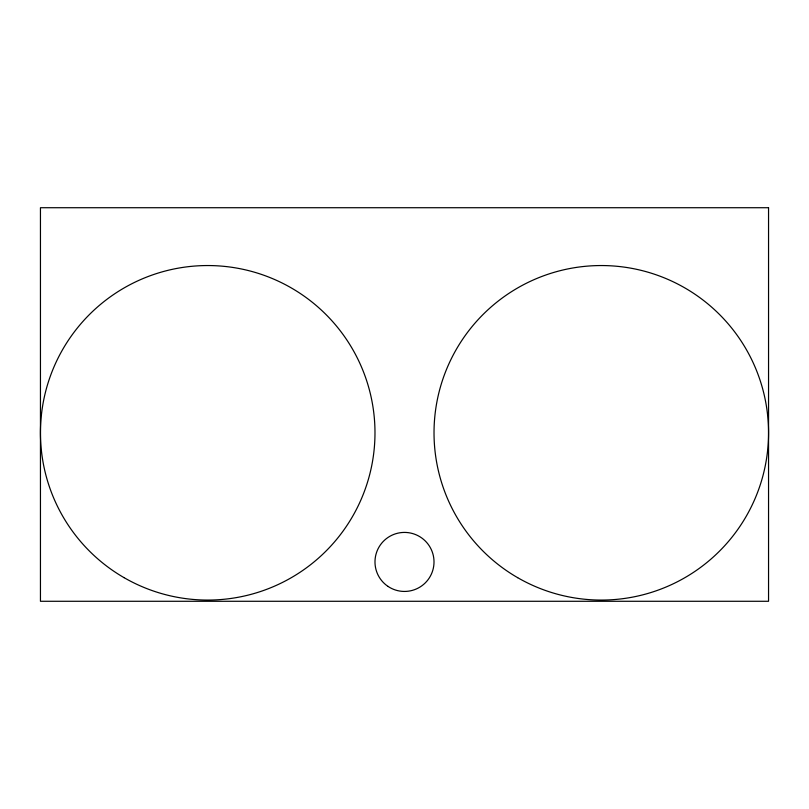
<?xml version="1.0" encoding="UTF-8"?>
<svg xmlns="http://www.w3.org/2000/svg" width="809" height="809" viewBox="0 0 809 809"><rect width="100%" height="100%" fill="white"/><g stroke="black" fill="none" stroke-linecap="round" stroke-linejoin="round"><path stroke-width="1.21" d="M768.55 207.721L40.45 207.721L40.45 601.279L768.55 601.279L768.55 207.721M387.956 586.373A29.518 29.518 0 0 0 433.937 564.035A29.518 29.518 0 0 0 391.607 535.376A29.518 29.518 0 0 0 387.956 586.373M517.649 577.666A167.271 167.271 0 0 0 768.55 432.805A167.271 167.271 0 0 0 517.649 287.953A167.271 167.271 0 0 0 517.649 577.666M124.08 577.666A167.271 167.271 0 0 0 374.982 432.805A167.271 167.271 0 0 0 124.08 287.953A167.271 167.271 0 0 0 124.08 577.666"/></g></svg>
